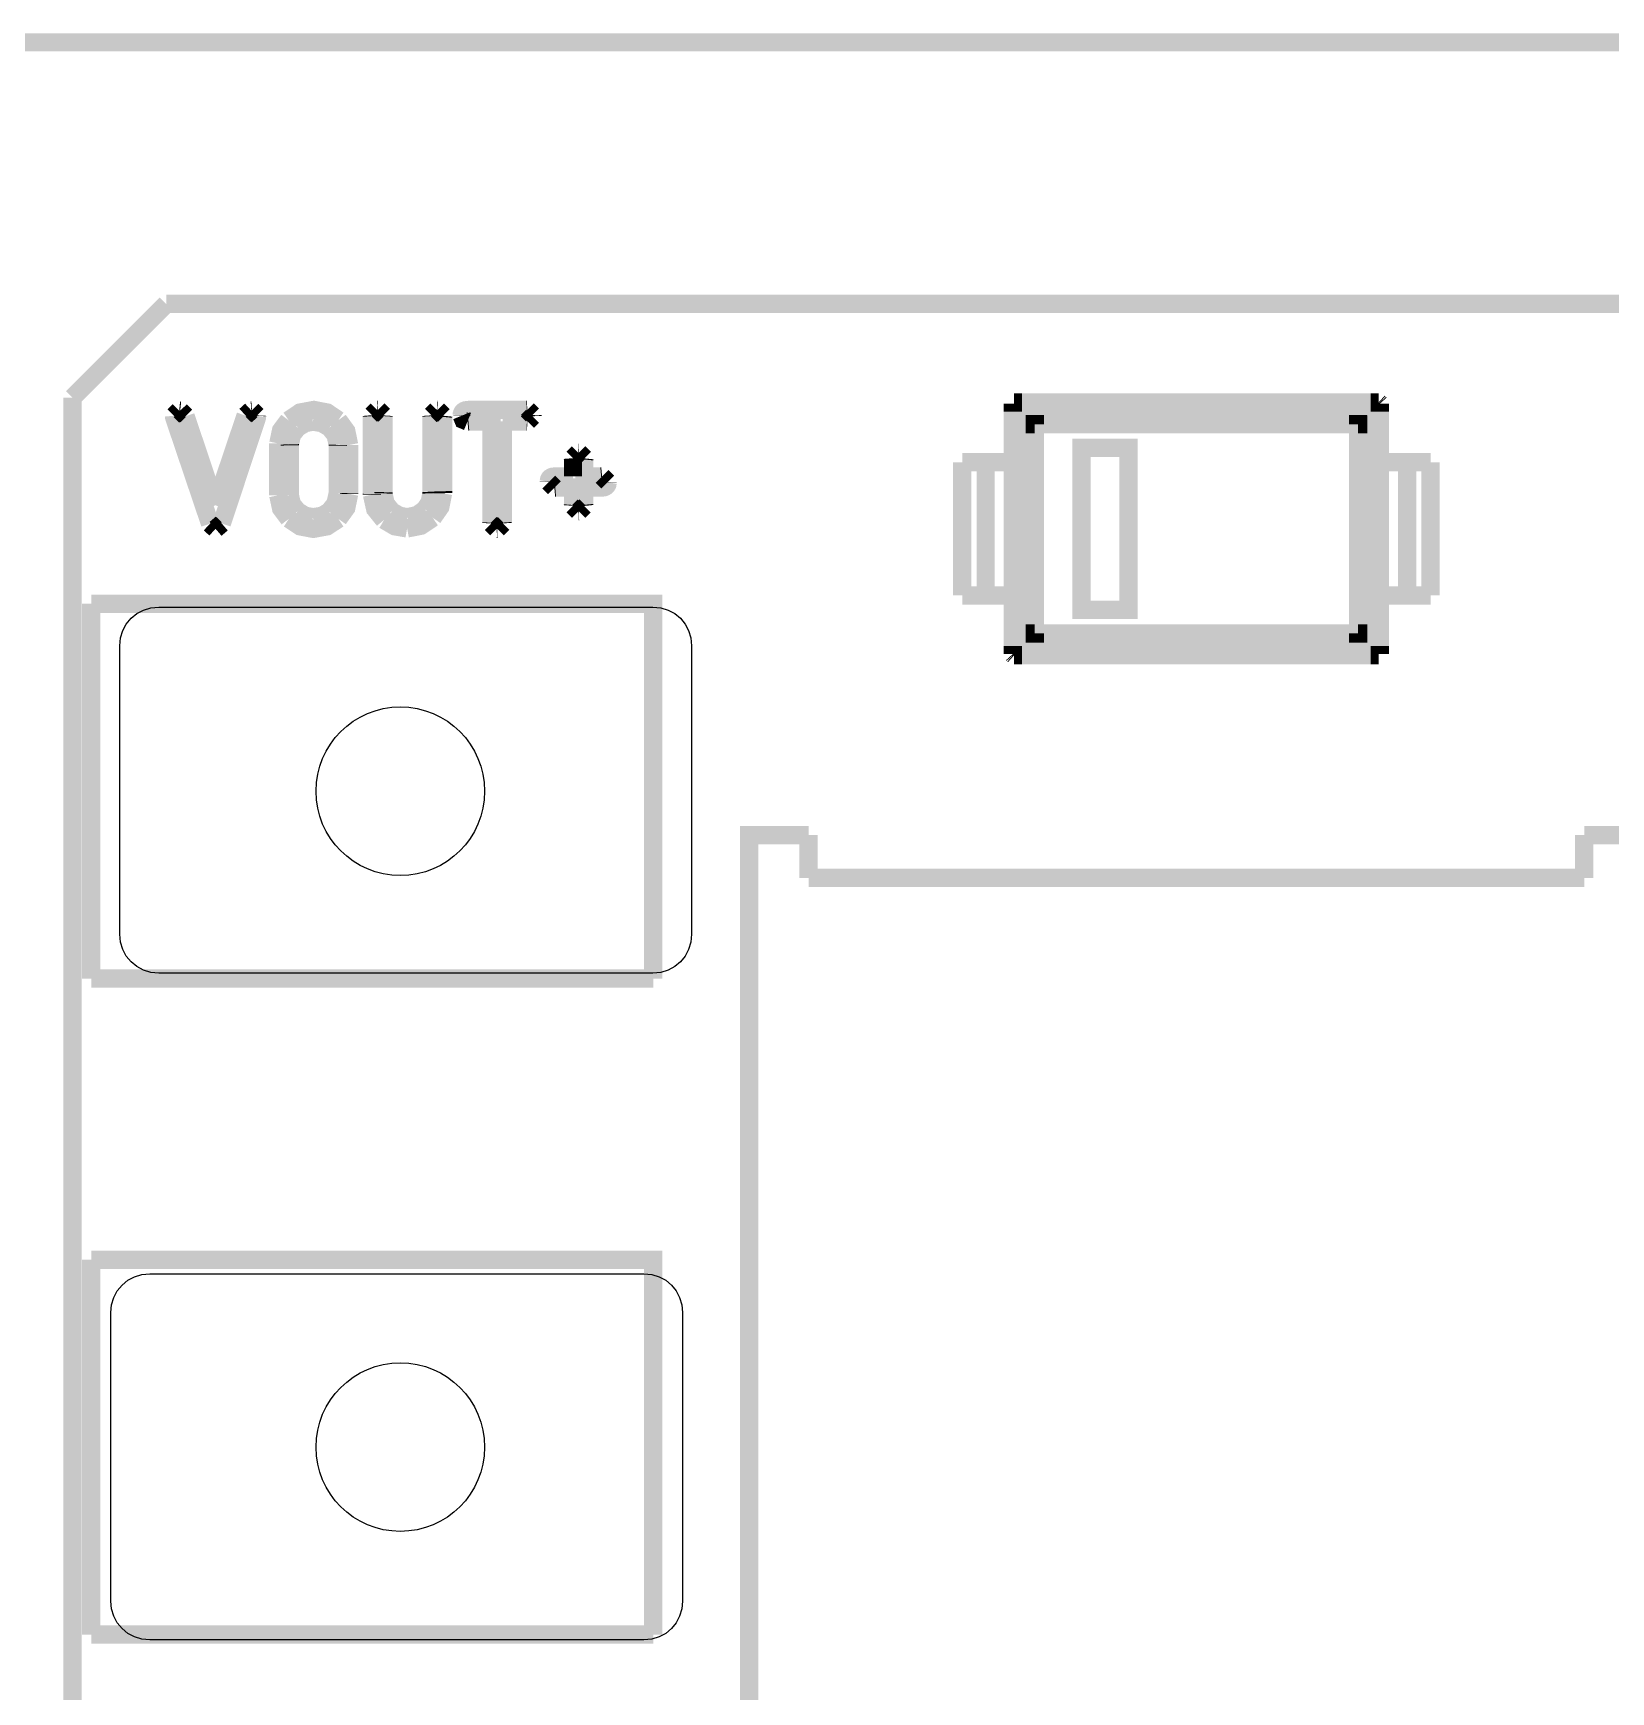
# Model space of a CAD drawing. Header units: inches. Extents: x 15 to 148, y 10 to 111.
# Drawn here: x 129.657 to 130.984, y 103.555 to 104.949 of the extents above; entities that cross this region are included whole.
import ezdxf

# ---------------------------------------------------------------- set-up
doc = ezdxf.new("R2010")
doc.units = ezdxf.units.IN
doc.header["$MEASUREMENT"] = 0
doc.layers.add('BLK_12AWG', color=7, linetype='Continuous')

# ---------------------------------------------------------------- blocks, each defined once
blk = doc.blocks.new('CEGHHMI')
at = {"const_width": 0.008}
for points in [[(116.8256322709622, 102.1278772091128), (124.6606162709622, 102.1278772091128), (124.6606162709622, 106.2617352091128), (116.8256322709622, 106.2617352091128), (116.8256322709622, 102.1278772091128)], [(116.8256322709622, 102.1278772091128), (124.6606162709622, 102.1278772091128), (124.6606162709622, 106.2617352091128), (116.8256322709622, 106.2617352091128), (116.8256322709622, 102.1278772091128)], [(116.8256322709622, 102.1278772091128), (124.6606162709622, 102.1278772091128), (124.6606162709622, 106.2617352091128), (116.8256322709622, 106.2617352091128), (116.8256322709622, 102.1278772091128)], [(117.5103962709622, 106.1474052091128), (117.4694512709622, 106.1064602091128)], [(117.5103962709622, 106.1474052091128), (117.4694512709622, 106.1064602091128)], [(117.5103962709622, 106.1474052091128), (117.4694512709622, 106.1064602091128)], [(118.9434662709622, 106.1474052091128), (117.5103962709622, 106.1474052091128)], [(118.9434662709622, 106.1474052091128), (117.5103962709622, 106.1474052091128)], [(118.9434662709622, 106.1474052091128), (117.5103962709622, 106.1474052091128)], [(117.4694512709622, 106.1064602091128), (117.4694512709622, 105.4759092091128)], [(117.4694512709622, 106.1064602091128), (117.4694512709622, 105.4759092091128)], [(117.4694512709622, 106.1064602091128), (117.4694512709622, 105.4759092091128)], [(117.5138232709622, 106.0985572091128), (117.5160792709622, 106.1008132091128)], [(117.5138232709622, 106.0985572091128), (117.5160792709622, 106.1008132091128)], [(117.5138232709622, 106.0985572091128), (117.5160792709622, 106.1008132091128)], [(117.5165452709622, 106.1007652091128), (117.5160792709622, 106.1008132091128)], [(117.5165452709622, 106.1007652091128), (117.5160792709622, 106.1008132091128)], [(117.5165452709622, 106.1007652091128), (117.5160792709622, 106.1008132091128)], [(117.5188972709622, 106.0983642091128), (117.5165432709622, 106.1007642091128)], [(117.5188972709622, 106.0983642091128), (117.5165432709622, 106.1007642091128)], [(117.5188972709622, 106.0983642091128), (117.5165432709622, 106.1007642091128)], [(117.5451342709622, 106.0986402091128), (117.5476022709622, 106.1009022091128)], [(117.5451342709622, 106.0986402091128), (117.5476022709622, 106.1009022091128)], [(117.5451342709622, 106.0986402091128), (117.5476022709622, 106.1009022091128)], [(117.5476012709622, 106.1009022091128), (117.5479192709622, 106.1009242091128)], [(117.5476012709622, 106.1009022091128), (117.5479192709622, 106.1009242091128)], [(117.5476012709622, 106.1009022091128), (117.5479192709622, 106.1009242091128)], [(117.5501482709622, 106.0986962091128), (117.5479192709622, 106.1009242091128)], [(117.5501482709622, 106.0986962091128), (117.5479192709622, 106.1009242091128)], [(117.5501482709622, 106.0986962091128), (117.5479192709622, 106.1009242091128)], [(117.5639202709622, 106.0965822091128), (117.5689422709622, 106.0999592091128), (117.5749592709622, 106.1010852091128), (117.5807292709622, 106.0999702091128), (117.5856542709622, 106.0966282091128)], [(117.5639202709622, 106.0965822091128), (117.5689422709622, 106.0999592091128), (117.5749592709622, 106.1010852091128), (117.5807292709622, 106.0999702091128), (117.5856542709622, 106.0966282091128)], [(117.5639202709622, 106.0965822091128), (117.5689422709622, 106.0999592091128), (117.5749592709622, 106.1010852091128), (117.5807292709622, 106.0999702091128), (117.5856542709622, 106.0966282091128)], [(117.6003402709622, 106.0987922091128), (117.6026362709622, 106.1010892091128)], [(117.6003402709622, 106.0987922091128), (117.6026362709622, 106.1010892091128)], [(117.6003402709622, 106.0987922091128), (117.6026362709622, 106.1010892091128)], [(117.6027732709622, 106.1010852091128), (117.6026362709622, 106.1010892091128)], [(117.6027732709622, 106.1010852091128), (117.6026362709622, 106.1010892091128)], [(117.6027732709622, 106.1010852091128), (117.6026362709622, 106.1010892091128)], [(117.6027712709622, 106.1010842091128), (117.6030162709622, 106.1010972091128)], [(117.6027712709622, 106.1010842091128), (117.6030162709622, 106.1010972091128)], [(117.6027712709622, 106.1010842091128), (117.6030162709622, 106.1010972091128)], [(117.6053972709622, 106.0987162091128), (117.6030162709622, 106.1010972091128)], [(117.6053972709622, 106.0987162091128), (117.6030162709622, 106.1010972091128)], [(117.6053972709622, 106.0987162091128), (117.6030162709622, 106.1010972091128)], [(117.6263362709622, 106.0987252091128), (117.6287072709622, 106.1010962091128)], [(117.6263362709622, 106.0987252091128), (117.6287072709622, 106.1010962091128)], [(117.6263362709622, 106.0987252091128), (117.6287072709622, 106.1010962091128)], [(117.6289392709622, 106.1010852091128), (117.6287072709622, 106.1010962091128)], [(117.6289392709622, 106.1010852091128), (117.6287072709622, 106.1010962091128)], [(117.6289392709622, 106.1010852091128), (117.6287072709622, 106.1010962091128)], [(117.6289382709622, 106.1010852091128), (117.6289692709622, 106.1010852091128)], [(117.6289382709622, 106.1010852091128), (117.6289692709622, 106.1010852091128)], [(117.6289382709622, 106.1010852091128), (117.6289692709622, 106.1010852091128)], [(117.6314822709622, 106.0985722091128), (117.6289692709622, 106.1010852091128)], [(117.6314822709622, 106.0985722091128), (117.6289692709622, 106.1010852091128)], [(117.6314822709622, 106.0985722091128), (117.6289692709622, 106.1010852091128)], [(117.6396122709622, 106.0987082091128), (117.6396602709622, 106.0992652091128), (117.6398012709622, 106.0997482091128), (117.6400372709622, 106.1001562091128), (117.6403672709622, 106.1004902091128), (117.6407912709622, 106.1007502091128), (117.6413092709622, 106.1009362091128), (117.6426292709622, 106.1010852091128), (117.6680432709622, 106.1010852091128)], [(117.6396122709622, 106.0987082091128), (117.6396602709622, 106.0992652091128), (117.6398012709622, 106.0997482091128), (117.6400372709622, 106.1001562091128), (117.6403672709622, 106.1004902091128), (117.6407912709622, 106.1007502091128), (117.6413092709622, 106.1009362091128), (117.6426292709622, 106.1010852091128), (117.6680432709622, 106.1010852091128)], [(117.6396122709622, 106.0987082091128), (117.6396602709622, 106.0992652091128), (117.6398012709622, 106.0997482091128), (117.6400372709622, 106.1001562091128), (117.6403672709622, 106.1004902091128), (117.6407912709622, 106.1007502091128), (117.6413092709622, 106.1009362091128), (117.6426292709622, 106.1010852091128), (117.6680432709622, 106.1010852091128)], [(117.6680442709622, 106.1010852091128), (117.6683002709622, 106.1010992091128)], [(117.6680442709622, 106.1010852091128), (117.6683002709622, 106.1010992091128)], [(117.6680442709622, 106.1010852091128), (117.6683002709622, 106.1010992091128)], [(117.6705262709622, 106.0988732091128), (117.6683002709622, 106.1010992091128)], [(117.6705262709622, 106.0988732091128), (117.6683002709622, 106.1010992091128)], [(117.6705262709622, 106.0988732091128), (117.6683002709622, 106.1010992091128)], [(117.8805372709622, 106.1038412091128), (117.8805372709622, 106.1003802091128)], [(117.8805372709622, 106.1038412091128), (117.8805372709622, 106.1003802091128)], [(117.8805372709622, 106.1038412091128), (117.8805372709622, 106.1003802091128)], [(117.8805372709622, 106.1003802091128), (117.8805372709622, 106.0782082091128)], [(117.8861142709622, 106.0948042091128), (117.8805372709622, 106.1003802091128)], [(117.8805372709622, 106.1003802091128), (117.8805372709622, 106.0782082091128)], [(117.8861142709622, 106.0948042091128), (117.8805372709622, 106.1003802091128)], [(117.8805372709622, 106.1003802091128), (117.8805372709622, 106.0782082091128)], [(117.8861142709622, 106.0948042091128), (117.8805372709622, 106.1003802091128)], [(117.8845702709622, 106.1044132091128), (117.8811092709622, 106.1044132091128)], [(117.8845702709622, 106.1044132091128), (117.8811092709622, 106.1044132091128)], [(117.8845702709622, 106.1044132091128), (117.8811092709622, 106.1044132091128)], [(117.8845702709622, 106.1044132091128), (118.0370092709622, 106.1044132091128)], [(117.8901462709622, 106.0988372091128), (117.8845702709622, 106.1044132091128)], [(117.8845702709622, 106.1044132091128), (118.0370092709622, 106.1044132091128)], [(117.8901462709622, 106.0988372091128), (117.8845702709622, 106.1044132091128)], [(117.8845702709622, 106.1044132091128), (118.0370092709622, 106.1044132091128)], [(117.8901462709622, 106.0988372091128), (117.8845702709622, 106.1044132091128)], [(118.0370092709622, 106.1044132091128), (118.0314332709622, 106.0988372091128)], [(118.0370092709622, 106.1044132091128), (118.0314332709622, 106.0988372091128)], [(118.0370092709622, 106.1044132091128), (118.0314332709622, 106.0988372091128)], [(118.0354652709622, 106.0948042091128), (118.0410412709622, 106.1003802091128)], [(118.0354652709622, 106.0948042091128), (118.0410412709622, 106.1003802091128)], [(118.0354652709622, 106.0948042091128), (118.0410412709622, 106.1003802091128)], [(118.0404702709622, 106.1044132091128), (118.0370092709622, 106.1044132091128)], [(118.0404702709622, 106.1044132091128), (118.0370092709622, 106.1044132091128)], [(118.0404702709622, 106.1044132091128), (118.0370092709622, 106.1044132091128)], [(118.0407702709622, 106.1041412091128), (118.0404702709622, 106.1044132091128)], [(118.0407702709622, 106.1041412091128), (118.0404702709622, 106.1044132091128)], [(118.0407702709622, 106.1041412091128), (118.0404702709622, 106.1044132091128)], [(118.0407702709622, 106.1041412091128), (118.0410412709622, 106.1038412091128)], [(118.0407702709622, 106.1041412091128), (118.0410412709622, 106.1038412091128)], [(118.0407702709622, 106.1041412091128), (118.0410412709622, 106.1038412091128)], [(118.0410412709622, 106.1038412091128), (118.0410412709622, 106.1003802091128)], [(118.0410412709622, 106.1038412091128), (118.0410412709622, 106.1003802091128)], [(118.0410412709622, 106.1038412091128), (118.0410412709622, 106.1003802091128)], [(118.0410412709622, 106.1003802091128), (118.0410412709622, 106.0782082091128), (118.0410412709622, 106.0200662091128), (118.0410412709622, 105.9978942091128)], [(118.0410412709622, 106.1003802091128), (118.0410412709622, 106.0782082091128), (118.0410412709622, 106.0200662091128), (118.0410412709622, 105.9978942091128)], [(118.0410412709622, 106.1003802091128), (118.0410412709622, 106.0782082091128), (118.0410412709622, 106.0200662091128), (118.0410412709622, 105.9978942091128)], [(117.5138232709622, 106.0985492091128), (117.5138232709622, 106.0985572091128)], [(117.5138232709622, 106.0985492091128), (117.5138232709622, 106.0985572091128)], [(117.5138232709622, 106.0985492091128), (117.5138232709622, 106.0985572091128)], [(117.5295702709622, 106.0514002091128), (117.5140292709622, 106.0974052091128), (117.5138642709622, 106.0980672091128), (117.5138242709622, 106.0985482091128)], [(117.5295702709622, 106.0514002091128), (117.5140292709622, 106.0974052091128), (117.5138642709622, 106.0980672091128), (117.5138242709622, 106.0985482091128)], [(117.5295702709622, 106.0514002091128), (117.5140292709622, 106.0974052091128), (117.5138642709622, 106.0980672091128), (117.5138242709622, 106.0985482091128)], [(117.5188982709622, 106.0983652091128), (117.5319242709622, 106.0594222091128)], [(117.5188982709622, 106.0983652091128), (117.5319242709622, 106.0594222091128)], [(117.5188982709622, 106.0983652091128), (117.5319242709622, 106.0594222091128)], [(117.5319242709622, 106.0594222091128), (117.5451342709622, 106.0986392091128)], [(117.5319242709622, 106.0594222091128), (117.5451342709622, 106.0986392091128)], [(117.5319242709622, 106.0594222091128), (117.5451342709622, 106.0986392091128)], [(117.5501392709622, 106.0985022091128), (117.5500382709622, 106.0976922091128), (117.5498192709622, 106.0969252091128), (117.5347122709622, 106.0514682091128)], [(117.5501392709622, 106.0985022091128), (117.5500382709622, 106.0976922091128), (117.5498192709622, 106.0969252091128), (117.5347122709622, 106.0514682091128)], [(117.5501392709622, 106.0985022091128), (117.5500382709622, 106.0976922091128), (117.5498192709622, 106.0969252091128), (117.5347122709622, 106.0514682091128)], [(117.5501482709622, 106.0986962091128), (117.5501392709622, 106.0985022091128)], [(117.5501482709622, 106.0986962091128), (117.5501392709622, 106.0985022091128)], [(117.5501482709622, 106.0986962091128), (117.5501392709622, 106.0985022091128)], [(117.5594182709622, 106.0864372091128), (117.5606262709622, 106.0921292091128), (117.5639272709622, 106.0965892091128)], [(117.5594182709622, 106.0864372091128), (117.5606262709622, 106.0921292091128), (117.5639272709622, 106.0965892091128)], [(117.5594182709622, 106.0864372091128), (117.5606262709622, 106.0921292091128), (117.5639272709622, 106.0965892091128)], [(117.5644582709622, 106.0860592091128), (117.5653742709622, 106.0901872091128), (117.5678922709622, 106.0933562091128)], [(117.5644582709622, 106.0860592091128), (117.5653742709622, 106.0901872091128), (117.5678922709622, 106.0933562091128)], [(117.5644582709622, 106.0860592091128), (117.5653742709622, 106.0901872091128), (117.5678922709622, 106.0933562091128)], [(117.5745472709622, 106.0960112091128), (117.5711822709622, 106.0953482091128), (117.5678962709622, 106.0933602091128)], [(117.5745472709622, 106.0960112091128), (117.5711822709622, 106.0953482091128), (117.5678962709622, 106.0933602091128)], [(117.5745472709622, 106.0960112091128), (117.5711822709622, 106.0953482091128), (117.5678962709622, 106.0933602091128)], [(117.5818142709622, 106.0934052091128), (117.5783862709622, 106.0953592091128), (117.5745472709622, 106.0960112091128)], [(117.5818142709622, 106.0934052091128), (117.5783862709622, 106.0953592091128), (117.5745472709622, 106.0960112091128)], [(117.5818142709622, 106.0934052091128), (117.5783862709622, 106.0953592091128), (117.5745472709622, 106.0960112091128)], [(117.5854092709622, 106.0858352091128), (117.5844492709622, 106.0901252091128), (117.5818142709622, 106.0934052091128)], [(117.5854092709622, 106.0858352091128), (117.5844492709622, 106.0901252091128), (117.5818142709622, 106.0934052091128)], [(117.5854092709622, 106.0858352091128), (117.5844492709622, 106.0901252091128), (117.5818142709622, 106.0934052091128)], [(117.5903852709622, 106.0857562091128), (117.5891302709622, 106.0918342091128), (117.5856602709622, 106.0966222091128)], [(117.5903852709622, 106.0857562091128), (117.5891302709622, 106.0918342091128), (117.5856602709622, 106.0966222091128)], [(117.5903852709622, 106.0857562091128), (117.5891302709622, 106.0918342091128), (117.5856602709622, 106.0966222091128)], [(117.6003402709622, 106.0987922091128), (117.6003722709622, 106.0984092091128)], [(117.6003402709622, 106.0987922091128), (117.6003722709622, 106.0984092091128)], [(117.6003402709622, 106.0987922091128), (117.6003722709622, 106.0984092091128)], [(117.6003722709622, 106.0644032091128), (117.6003722709622, 106.0984112091128)], [(117.6003722709622, 106.0644032091128), (117.6003722709622, 106.0984112091128)], [(117.6003722709622, 106.0644032091128), (117.6003722709622, 106.0984112091128)], [(117.6053972709622, 106.0987162091128), (117.6053772709622, 106.0984092091128)], [(117.6053972709622, 106.0987162091128), (117.6053772709622, 106.0984092091128)], [(117.6053972709622, 106.0987162091128), (117.6053772709622, 106.0984092091128)], [(117.6053772709622, 106.0984112091128), (117.6053772709622, 106.0651812091128)], [(117.6053772709622, 106.0984112091128), (117.6053772709622, 106.0651812091128)], [(117.6053772709622, 106.0984112091128), (117.6053772709622, 106.0651812091128)], [(117.6263362709622, 106.0987252091128), (117.6263572709622, 106.0984112091128)], [(117.6263362709622, 106.0987252091128), (117.6263572709622, 106.0984112091128)], [(117.6263362709622, 106.0987252091128), (117.6263572709622, 106.0984112091128)], [(117.6263572709622, 106.0653642091128), (117.6263572709622, 106.0984112091128)], [(117.6263572709622, 106.0653642091128), (117.6263572709622, 106.0984112091128)], [(117.6263572709622, 106.0653642091128), (117.6263572709622, 106.0984112091128)], [(117.6314822709622, 106.0985722091128), (117.6314312709622, 106.0980672091128)], [(117.6314822709622, 106.0985722091128), (117.6314312709622, 106.0980672091128)], [(117.6314822709622, 106.0985722091128), (117.6314312709622, 106.0980672091128)], [(117.6314312709622, 106.0980682091128), (117.6314312709622, 106.0655692091128)], [(117.6314312709622, 106.0980682091128), (117.6314312709622, 106.0655692091128)], [(117.6314312709622, 106.0980682091128), (117.6314312709622, 106.0655692091128)], [(117.6396092709622, 106.0985812091128), (117.6396122709622, 106.0987082091128)], [(117.6396092709622, 106.0985812091128), (117.6396122709622, 106.0987082091128)], [(117.6396092709622, 106.0985812091128), (117.6396122709622, 106.0987082091128)], [(117.6396092709622, 106.0985812091128), (117.6403362709622, 106.0967922091128), (117.6421262709622, 106.0960652091128)], [(117.6396092709622, 106.0985812091128), (117.6403362709622, 106.0967922091128), (117.6421262709622, 106.0960652091128)], [(117.6396092709622, 106.0985812091128), (117.6403362709622, 106.0967922091128), (117.6421262709622, 106.0960652091128)], [(117.6425632709622, 106.0961032091128), (117.6421262709622, 106.0960652091128)], [(117.6425632709622, 106.0961032091128), (117.6421262709622, 106.0960652091128)], [(117.6425632709622, 106.0961032091128), (117.6421262709622, 106.0960652091128)], [(117.6525712709622, 106.0517882091128), (117.6525712709622, 106.0961022091128), (117.6425612709622, 106.0961022091128)], [(117.6525712709622, 106.0517882091128), (117.6525712709622, 106.0961022091128), (117.6425612709622, 106.0961022091128)], [(117.6525712709622, 106.0517882091128), (117.6525712709622, 106.0961022091128), (117.6425612709622, 106.0961022091128)], [(117.6575762709622, 106.0961022091128), (117.6575762709622, 106.0518572091128)], [(117.6681122709622, 106.0961022091128), (117.6575762709622, 106.0961022091128)], [(117.6575762709622, 106.0961022091128), (117.6575762709622, 106.0518572091128)], [(117.6681122709622, 106.0961022091128), (117.6575762709622, 106.0961022091128)], [(117.6575762709622, 106.0961022091128), (117.6575762709622, 106.0518572091128)], [(117.6681122709622, 106.0961022091128), (117.6575762709622, 106.0961022091128)], [(117.6681102709622, 106.0961022091128), (117.6683152709622, 106.0960932091128)], [(117.6681102709622, 106.0961022091128), (117.6683152709622, 106.0960932091128)], [(117.6681102709622, 106.0961022091128), (117.6683152709622, 106.0960932091128)], [(117.6705332709622, 106.0983102091128), (117.6683152709622, 106.0960932091128)], [(117.6705332709622, 106.0983102091128), (117.6683152709622, 106.0960932091128)], [(117.6705332709622, 106.0983102091128), (117.6683152709622, 106.0960932091128)], [(117.6705262709622, 106.0988732091128), (117.6705122709622, 106.0986172091128)], [(117.6705262709622, 106.0988732091128), (117.6705122709622, 106.0986172091128)], [(117.6705262709622, 106.0988732091128), (117.6705122709622, 106.0986172091128)], [(117.6705332709622, 106.0983102091128), (117.6705122709622, 106.0986152091128)], [(117.6705332709622, 106.0983102091128), (117.6705122709622, 106.0986152091128)], [(117.6705332709622, 106.0983102091128), (117.6705122709622, 106.0986152091128)], [(117.8861132709622, 106.0948052091128), (117.8873202709622, 106.0976292091128), (117.8901462709622, 106.0988372091128)], [(117.8861132709622, 106.0948052091128), (117.8873202709622, 106.0976292091128), (117.8901462709622, 106.0988372091128)], [(117.8861132709622, 106.0948052091128), (117.8873202709622, 106.0976292091128), (117.8901462709622, 106.0988372091128)], [(117.8861142709622, 106.0948042091128), (117.8861142709622, 106.0034702091128)], [(117.8901462709622, 106.0948042091128), (117.8861142709622, 106.0948042091128)], [(117.8861142709622, 106.0948042091128), (117.8861142709622, 106.0034702091128)], [(117.8901462709622, 106.0948042091128), (117.8861142709622, 106.0948042091128)], [(117.8861142709622, 106.0948042091128), (117.8861142709622, 106.0034702091128)], [(117.8901462709622, 106.0948042091128), (117.8861142709622, 106.0948042091128)], [(118.0314332709622, 106.0988372091128), (117.8901462709622, 106.0988372091128)], [(117.8901462709622, 106.0988372091128), (117.8901462709622, 106.0948042091128)], [(118.0314332709622, 106.0988372091128), (117.8901462709622, 106.0988372091128)], [(117.8901462709622, 106.0988372091128), (117.8901462709622, 106.0948042091128)], [(118.0314332709622, 106.0988372091128), (117.8901462709622, 106.0988372091128)], [(117.8901462709622, 106.0988372091128), (117.8901462709622, 106.0948042091128)], [(117.8901462709622, 106.0034702091128), (117.8901462709622, 106.0948042091128)], [(117.8901462709622, 106.0948042091128), (118.0314332709622, 106.0948042091128), (118.0314332709622, 106.0034702091128)], [(117.8901462709622, 106.0034702091128), (117.8901462709622, 106.0948042091128)], [(117.8901462709622, 106.0948042091128), (118.0314332709622, 106.0948042091128), (118.0314332709622, 106.0034702091128)], [(117.8901462709622, 106.0034702091128), (117.8901462709622, 106.0948042091128)], [(117.8901462709622, 106.0948042091128), (118.0314332709622, 106.0948042091128), (118.0314332709622, 106.0034702091128)], [(118.0314332709622, 106.0948042091128), (118.0314332709622, 106.0988372091128)], [(118.0354652709622, 106.0948052091128), (118.0342582709622, 106.0976292091128), (118.0314332709622, 106.0988372091128)], [(118.0314332709622, 106.0948042091128), (118.0314332709622, 106.0988372091128)], [(118.0354652709622, 106.0948052091128), (118.0342582709622, 106.0976292091128), (118.0314332709622, 106.0988372091128)], [(118.0314332709622, 106.0948042091128), (118.0314332709622, 106.0988372091128)], [(118.0354652709622, 106.0948052091128), (118.0342582709622, 106.0976292091128), (118.0314332709622, 106.0988372091128)], [(118.0354652709622, 106.0948042091128), (118.0314332709622, 106.0948042091128)], [(118.0354652709622, 106.0948042091128), (118.0314332709622, 106.0948042091128)], [(118.0354652709622, 106.0948042091128), (118.0314332709622, 106.0948042091128)], [(118.0354652709622, 106.0034702091128), (118.0354652709622, 106.0948042091128)], [(118.0354652709622, 106.0034702091128), (118.0354652709622, 106.0948042091128)], [(118.0354652709622, 106.0034702091128), (118.0354652709622, 106.0948042091128)], [(117.5594182709622, 106.0638092091128), (117.5594182709622, 106.0864352091128)], [(117.5594182709622, 106.0638092091128), (117.5594182709622, 106.0864352091128)], [(117.5594182709622, 106.0638092091128), (117.5594182709622, 106.0864352091128)], [(117.5644582709622, 106.0860592091128), (117.5644682709622, 106.0856132091128)], [(117.5644582709622, 106.0860592091128), (117.5644682709622, 106.0856132091128)], [(117.5644582709622, 106.0860592091128), (117.5644682709622, 106.0856132091128)], [(117.5644682709622, 106.0856122091128), (117.5644682709622, 106.0636502091128)], [(117.5644682709622, 106.0856122091128), (117.5644682709622, 106.0636502091128)], [(117.5644682709622, 106.0856122091128), (117.5644682709622, 106.0636502091128)], [(117.5854092709622, 106.0858352091128), (117.5854032709622, 106.0854772091128)], [(117.5854092709622, 106.0858352091128), (117.5854032709622, 106.0854772091128)], [(117.5854092709622, 106.0858352091128), (117.5854032709622, 106.0854772091128)], [(117.5854032709622, 106.0646322091128), (117.5854032709622, 106.0854752091128)], [(117.5854032709622, 106.0646322091128), (117.5854032709622, 106.0854752091128)], [(117.5854032709622, 106.0646322091128), (117.5854032709622, 106.0854752091128)], [(117.5903852709622, 106.0857562091128), (117.5903852709622, 106.0857302091128)], [(117.5903852709622, 106.0857562091128), (117.5903852709622, 106.0857302091128)], [(117.5903852709622, 106.0857562091128), (117.5903852709622, 106.0857302091128)], [(117.5903852709622, 106.0857262091128), (117.5903852709622, 106.0647692091128)], [(117.5903852709622, 106.0857262091128), (117.5903852709622, 106.0647692091128)], [(117.5903852709622, 106.0857262091128), (117.5903852709622, 106.0647692091128)], [(117.6882182709622, 106.0800112091128), (117.6906032709622, 106.0823962091128)], [(117.6882182709622, 106.0800112091128), (117.6906032709622, 106.0823962091128)], [(117.6882182709622, 106.0800112091128), (117.6906032709622, 106.0823962091128)], [(117.6882182709622, 106.0800112091128), (117.6882462709622, 106.0796462091128)], [(117.6882182709622, 106.0800112091128), (117.6882462709622, 106.0796462091128)], [(117.6882182709622, 106.0800112091128), (117.6882462709622, 106.0796462091128)], [(117.6882462709622, 106.0720372091128), (117.6882462709622, 106.0796472091128)], [(117.6882462709622, 106.0720372091128), (117.6882462709622, 106.0796472091128)], [(117.6882462709622, 106.0720372091128), (117.6882462709622, 106.0796472091128)], [(117.6907822709622, 106.0823902091128), (117.6906032709622, 106.0823962091128)], [(117.6907822709622, 106.0823902091128), (117.6906032709622, 106.0823962091128)], [(117.6907822709622, 106.0823902091128), (117.6906032709622, 106.0823962091128)], [(117.6907832709622, 106.0823902091128), (117.6908052709622, 106.0823902091128)], [(117.6907832709622, 106.0823902091128), (117.6908052709622, 106.0823902091128)], [(117.6907832709622, 106.0823902091128), (117.6908052709622, 106.0823902091128)], [(117.6932562709622, 106.0799382091128), (117.6908052709622, 106.0823902091128)], [(117.6932562709622, 106.0799382091128), (117.6908052709622, 106.0823902091128)], [(117.6932562709622, 106.0799382091128), (117.6908052709622, 106.0823902091128)], [(117.6932562709622, 106.0799382091128), (117.6932052709622, 106.0794412091128)], [(117.6932562709622, 106.0799382091128), (117.6932052709622, 106.0794412091128)], [(117.6932562709622, 106.0799382091128), (117.6932052709622, 106.0794412091128)], [(117.6932052709622, 106.0794422091128), (117.6932052709622, 106.0720142091128), (117.7005422709622, 106.0720142091128)], [(117.6932052709622, 106.0794422091128), (117.6932052709622, 106.0720142091128), (117.7005422709622, 106.0720142091128)], [(117.6932052709622, 106.0794422091128), (117.6932052709622, 106.0720142091128), (117.7005422709622, 106.0720142091128)], [(117.8584272709622, 106.0782082091128), (117.8584272709622, 106.0200662091128)], [(117.8686632709622, 106.0782082091128), (117.8584272709622, 106.0782082091128)], [(117.8584272709622, 106.0782082091128), (117.8584272709622, 106.0200662091128)], [(117.8686632709622, 106.0782082091128), (117.8584272709622, 106.0782082091128)], [(117.8584272709622, 106.0782082091128), (117.8584272709622, 106.0200662091128)], [(117.8686632709622, 106.0782082091128), (117.8584272709622, 106.0782082091128)], [(117.8686632709622, 106.0782082091128), (117.8805372709622, 106.0782082091128)], [(117.8686632709622, 106.0200662091128), (117.8686632709622, 106.0782082091128)], [(117.8686632709622, 106.0782082091128), (117.8805372709622, 106.0782082091128)], [(117.8686632709622, 106.0200662091128), (117.8686632709622, 106.0782082091128)], [(117.8686632709622, 106.0782082091128), (117.8805372709622, 106.0782082091128)], [(117.8686632709622, 106.0200662091128), (117.8686632709622, 106.0782082091128)], [(117.8805372709622, 106.0782082091128), (117.8805372709622, 106.0200662091128)], [(117.8805372709622, 106.0782082091128), (117.8805372709622, 106.0200662091128)], [(117.8805372709622, 106.0782082091128), (117.8805372709622, 106.0200662091128)], [(117.9106182709622, 106.0137062091128), (117.9310912709622, 106.0137062091128), (117.9310912709622, 106.0845682091128), (117.9106182709622, 106.0845682091128), (117.9106182709622, 106.0137062091128)], [(117.9106182709622, 106.0137062091128), (117.9310912709622, 106.0137062091128), (117.9310912709622, 106.0845682091128), (117.9106182709622, 106.0845682091128), (117.9106182709622, 106.0137062091128)], [(117.9106182709622, 106.0137062091128), (117.9310912709622, 106.0137062091128), (117.9310912709622, 106.0845682091128), (117.9106182709622, 106.0845682091128), (117.9106182709622, 106.0137062091128)], [(118.0410412709622, 106.0782082091128), (118.0529152709622, 106.0782082091128)], [(118.0410412709622, 106.0782082091128), (118.0529152709622, 106.0782082091128)], [(118.0410412709622, 106.0782082091128), (118.0529152709622, 106.0782082091128)], [(118.0529152709622, 106.0782082091128), (118.0631512709622, 106.0782082091128)], [(118.0529152709622, 106.0782082091128), (118.0529152709622, 106.0200662091128)], [(118.0529152709622, 106.0782082091128), (118.0631512709622, 106.0782082091128)], [(118.0529152709622, 106.0782082091128), (118.0529152709622, 106.0200662091128)], [(118.0529152709622, 106.0782082091128), (118.0631512709622, 106.0782082091128)], [(118.0529152709622, 106.0782082091128), (118.0529152709622, 106.0200662091128)], [(118.0631512709622, 106.0200662091128), (118.0631512709622, 106.0782082091128)], [(118.0631512709622, 106.0200662091128), (118.0631512709622, 106.0782082091128)], [(118.0631512709622, 106.0200662091128), (118.0631512709622, 106.0782082091128)], [(117.6776422709622, 106.0696832091128), (117.6778262709622, 106.0707132091128), (117.6780562709622, 106.0711172091128), (117.6783792709622, 106.0714482091128), (117.6787942709622, 106.0717062091128), (117.6793002709622, 106.0718902091128), (117.6805902709622, 106.0720372091128), (117.6882462709622, 106.0720372091128)], [(117.6776422709622, 106.0696832091128), (117.6778262709622, 106.0707132091128), (117.6780562709622, 106.0711172091128), (117.6783792709622, 106.0714482091128), (117.6787942709622, 106.0717062091128), (117.6793002709622, 106.0718902091128), (117.6805902709622, 106.0720372091128), (117.6882462709622, 106.0720372091128)], [(117.6776422709622, 106.0696832091128), (117.6778262709622, 106.0707132091128), (117.6780562709622, 106.0711172091128), (117.6783792709622, 106.0714482091128), (117.6787942709622, 106.0717062091128), (117.6793002709622, 106.0718902091128), (117.6805902709622, 106.0720372091128), (117.6882462709622, 106.0720372091128)], [(117.7005402709622, 106.0720142091128), (117.7009772709622, 106.0720532091128)], [(117.7005402709622, 106.0720142091128), (117.7009772709622, 106.0720532091128)], [(117.7005402709622, 106.0720142091128), (117.7009772709622, 106.0720532091128)], [(117.7034232709622, 106.0696072091128), (117.7009772709622, 106.0720532091128)], [(117.7034232709622, 106.0696072091128), (117.7009772709622, 106.0720532091128)], [(117.7034232709622, 106.0696072091128), (117.7009772709622, 106.0720532091128)], [(117.5594182709622, 106.0638192091128), (117.5606512709622, 106.0580242091128), (117.5640532709622, 106.0535062091128)], [(117.5594182709622, 106.0638192091128), (117.5606512709622, 106.0580242091128), (117.5640532709622, 106.0535062091128)], [(117.5594182709622, 106.0638192091128), (117.5606512709622, 106.0580242091128), (117.5640532709622, 106.0535062091128)], [(117.5644682709622, 106.0636532091128), (117.5654292709622, 106.0597822091128), (117.5679002709622, 106.0568592091128)], [(117.5644682709622, 106.0636532091128), (117.5654292709622, 106.0597822091128), (117.5679002709622, 106.0568592091128)], [(117.5644682709622, 106.0636532091128), (117.5654292709622, 106.0597822091128), (117.5679002709622, 106.0568592091128)], [(117.5854032709622, 106.0646332091128), (117.5843812709622, 106.0601132091128), (117.5816052709622, 106.0566532091128)], [(117.5854032709622, 106.0646332091128), (117.5843812709622, 106.0601132091128), (117.5816052709622, 106.0566532091128)], [(117.5854032709622, 106.0646332091128), (117.5843812709622, 106.0601132091128), (117.5816052709622, 106.0566532091128)], [(117.5903882709622, 106.0644442091128), (117.5891372709622, 106.0583302091128), (117.5856762709622, 106.0535012091128)], [(117.5903882709622, 106.0644442091128), (117.5891372709622, 106.0583302091128), (117.5856762709622, 106.0535012091128)], [(117.5903882709622, 106.0644442091128), (117.5891372709622, 106.0583302091128), (117.5856762709622, 106.0535012091128)], [(117.5903882709622, 106.0644442091128), (117.5903852709622, 106.0647592091128)], [(117.5903882709622, 106.0644442091128), (117.5903852709622, 106.0647592091128)], [(117.5903882709622, 106.0644442091128), (117.5903852709622, 106.0647592091128)], [(117.6003692709622, 106.0641012091128), (117.6003722709622, 106.0644002091128)], [(117.6003692709622, 106.0641012091128), (117.6003722709622, 106.0644002091128)], [(117.6003692709622, 106.0641012091128), (117.6003722709622, 106.0644002091128)], [(117.6003692709622, 106.0641012091128), (117.6017812709622, 106.0578172091128), (117.6056542709622, 106.0530202091128)], [(117.6003692709622, 106.0641012091128), (117.6017812709622, 106.0578172091128), (117.6056542709622, 106.0530202091128)], [(117.6003692709622, 106.0641012091128), (117.6017812709622, 106.0578172091128), (117.6056542709622, 106.0530202091128)], [(117.6053622709622, 106.0646222091128), (117.6053772709622, 106.0651732091128)], [(117.6053622709622, 106.0646222091128), (117.6053772709622, 106.0651732091128)], [(117.6053622709622, 106.0646222091128), (117.6053772709622, 106.0651732091128)], [(117.6053622709622, 106.0646222091128), (117.6063522709622, 106.0601682091128), (117.6090732709622, 106.0567532091128)], [(117.6053622709622, 106.0646222091128), (117.6063522709622, 106.0601682091128), (117.6090732709622, 106.0567532091128)], [(117.6053622709622, 106.0646222091128), (117.6063522709622, 106.0601682091128), (117.6090732709622, 106.0567532091128)], [(117.6263812709622, 106.0646752091128), (117.6256302709622, 106.0607762091128), (117.6235442709622, 106.0576372091128)], [(117.6263812709622, 106.0646752091128), (117.6256302709622, 106.0607762091128), (117.6235442709622, 106.0576372091128)], [(117.6263812709622, 106.0646752091128), (117.6256302709622, 106.0607762091128), (117.6235442709622, 106.0576372091128)], [(117.6263812709622, 106.0646752091128), (117.6263572709622, 106.0653652091128)], [(117.6263812709622, 106.0646752091128), (117.6263572709622, 106.0653652091128)], [(117.6263812709622, 106.0646752091128), (117.6263572709622, 106.0653652091128)], [(117.6314562709622, 106.0647032091128), (117.6302602709622, 106.0587302091128), (117.6269482709622, 106.0539792091128)], [(117.6314562709622, 106.0647032091128), (117.6302602709622, 106.0587302091128), (117.6269482709622, 106.0539792091128)], [(117.6314562709622, 106.0647032091128), (117.6302602709622, 106.0587302091128), (117.6269482709622, 106.0539792091128)], [(117.6314562709622, 106.0647032091128), (117.6314312709622, 106.0655672091128)], [(117.6314562709622, 106.0647032091128), (117.6314312709622, 106.0655672091128)], [(117.6314562709622, 106.0647032091128), (117.6314312709622, 106.0655672091128)], [(117.6776392709622, 106.0695642091128), (117.6776422709622, 106.0696842091128)], [(117.6776392709622, 106.0695642091128), (117.6776422709622, 106.0696842091128)], [(117.6776392709622, 106.0695642091128), (117.6776422709622, 106.0696842091128)], [(117.6776392709622, 106.0695642091128), (117.6800942709622, 106.0671092091128)], [(117.6776392709622, 106.0695642091128), (117.6800942709622, 106.0671092091128)], [(117.6776392709622, 106.0695642091128), (117.6800942709622, 106.0671092091128)], [(117.6805202709622, 106.0671462091128), (117.6800942709622, 106.0671092091128)], [(117.6805202709622, 106.0671462091128), (117.6800942709622, 106.0671092091128)], [(117.6805202709622, 106.0671462091128), (117.6800942709622, 106.0671092091128)], [(117.6882462709622, 106.0595592091128), (117.6882462709622, 106.0671462091128), (117.6805222709622, 106.0671462091128)], [(117.6882462709622, 106.0595592091128), (117.6882462709622, 106.0671462091128), (117.6805222709622, 106.0671462091128)], [(117.6882462709622, 106.0595592091128), (117.6882462709622, 106.0671462091128), (117.6805222709622, 106.0671462091128)], [(117.7034212709622, 106.0695002091128), (117.7032372709622, 106.0684702091128), (117.7030072709622, 106.0680662091128), (117.7026842709622, 106.0677352091128), (117.7022702709622, 106.0674772091128), (117.7017632709622, 106.0672932091128), (117.7004732709622, 106.0671462091128), (117.6931142709622, 106.0671462091128), (117.6931142709622, 106.0596272091128)], [(117.7034212709622, 106.0695002091128), (117.7032372709622, 106.0684702091128), (117.7030072709622, 106.0680662091128), (117.7026842709622, 106.0677352091128), (117.7022702709622, 106.0674772091128), (117.7017632709622, 106.0672932091128), (117.7004732709622, 106.0671462091128), (117.6931142709622, 106.0671462091128), (117.6931142709622, 106.0596272091128)], [(117.7034212709622, 106.0695002091128), (117.7032372709622, 106.0684702091128), (117.7030072709622, 106.0680662091128), (117.7026842709622, 106.0677352091128), (117.7022702709622, 106.0674772091128), (117.7017632709622, 106.0672932091128), (117.7004732709622, 106.0671462091128), (117.6931142709622, 106.0671462091128), (117.6931142709622, 106.0596272091128)], [(117.7034232709622, 106.0696072091128), (117.7034212709622, 106.0695002091128)], [(117.7034232709622, 106.0696072091128), (117.7034212709622, 106.0695002091128)], [(117.7034232709622, 106.0696072091128), (117.7034212709622, 106.0695002091128)], [(117.5678962709622, 106.0568622091128), (117.5710502709622, 106.0548742091128), (117.5745702709622, 106.0542112091128)], [(117.5678962709622, 106.0568622091128), (117.5710502709622, 106.0548742091128), (117.5745702709622, 106.0542112091128)], [(117.5678962709622, 106.0568622091128), (117.5710502709622, 106.0548742091128), (117.5745702709622, 106.0542112091128)], [(117.5745702709622, 106.0542112091128), (117.5784892709622, 106.0548222091128), (117.5816092709622, 106.0566562091128)], [(117.5745702709622, 106.0542112091128), (117.5784892709622, 106.0548222091128), (117.5816092709622, 106.0566562091128)], [(117.5745702709622, 106.0542112091128), (117.5784892709622, 106.0548222091128), (117.5816092709622, 106.0566562091128)], [(117.6090792709622, 106.0567482091128), (117.6123942709622, 106.0548452091128), (117.6157992709622, 106.0542112091128)], [(117.6090792709622, 106.0567482091128), (117.6123942709622, 106.0548452091128), (117.6157992709622, 106.0542112091128)], [(117.6090792709622, 106.0567482091128), (117.6123942709622, 106.0548452091128), (117.6157992709622, 106.0542112091128)], [(117.6235502709622, 106.0576432091128), (117.6201432709622, 106.0551382091128), (117.6158042709622, 106.0542112091128)], [(117.6235502709622, 106.0576432091128), (117.6201432709622, 106.0551382091128), (117.6158042709622, 106.0542112091128)], [(117.6235502709622, 106.0576432091128), (117.6201432709622, 106.0551382091128), (117.6158042709622, 106.0542112091128)], [(117.6882182709622, 106.0591922091128), (117.6882462709622, 106.0595602091128)], [(117.6882182709622, 106.0591922091128), (117.6882462709622, 106.0595602091128)], [(117.6882182709622, 106.0591922091128), (117.6882462709622, 106.0595602091128)], [(117.6882182709622, 106.0591922091128), (117.6906242709622, 106.0567862091128)], [(117.6882182709622, 106.0591922091128), (117.6906242709622, 106.0567862091128)], [(117.6882182709622, 106.0591922091128), (117.6906242709622, 106.0567862091128)], [(117.6908042709622, 106.0567932091128), (117.6906242709622, 106.0567862091128)], [(117.6908042709622, 106.0567932091128), (117.6906242709622, 106.0567862091128)], [(117.6908042709622, 106.0567932091128), (117.6906242709622, 106.0567862091128)], [(117.6908062709622, 106.0567932091128), (117.6908142709622, 106.0567932091128)], [(117.6908062709622, 106.0567932091128), (117.6908142709622, 106.0567932091128)], [(117.6908062709622, 106.0567932091128), (117.6908142709622, 106.0567932091128)], [(117.6931642709622, 106.0591432091128), (117.6908142709622, 106.0567932091128)], [(117.6931642709622, 106.0591432091128), (117.6908142709622, 106.0567932091128)], [(117.6931642709622, 106.0591432091128), (117.6908142709622, 106.0567932091128)], [(117.6931642709622, 106.0591432091128), (117.6931142709622, 106.0596282091128)], [(117.6931642709622, 106.0591432091128), (117.6931142709622, 106.0596282091128)], [(117.6931642709622, 106.0591432091128), (117.6931142709622, 106.0596282091128)], [(117.5295702709622, 106.0514012091128), (117.5319932709622, 106.0491372091128)], [(117.5295702709622, 106.0514012091128), (117.5319932709622, 106.0491372091128)], [(117.5295702709622, 106.0514012091128), (117.5319932709622, 106.0491372091128)], [(117.5347122709622, 106.0514682091128), (117.5319932709622, 106.0491372091128)], [(117.5347122709622, 106.0514682091128), (117.5319932709622, 106.0491372091128)], [(117.5347122709622, 106.0514682091128), (117.5319932709622, 106.0491372091128)], [(117.5856772709622, 106.0535022091128), (117.5806952709622, 106.0502282091128), (117.5747072709622, 106.0491372091128), (117.5689942709622, 106.0502282091128), (117.5640572709622, 106.0535022091128)], [(117.5856772709622, 106.0535022091128), (117.5806952709622, 106.0502282091128), (117.5747072709622, 106.0491372091128), (117.5689942709622, 106.0502282091128), (117.5640572709622, 106.0535022091128)], [(117.5856772709622, 106.0535022091128), (117.5806952709622, 106.0502282091128), (117.5747072709622, 106.0491372091128), (117.5689942709622, 106.0502282091128), (117.5640572709622, 106.0535022091128)], [(117.6157302709622, 106.0493202091128), (117.6103882709622, 106.0502462091128), (117.6056512709622, 106.0530222091128)], [(117.6157302709622, 106.0493202091128), (117.6103882709622, 106.0502462091128), (117.6056512709622, 106.0530222091128)], [(117.6157302709622, 106.0493202091128), (117.6103882709622, 106.0502462091128), (117.6056512709622, 106.0530222091128)], [(117.6269512709622, 106.0539822091128), (117.6217122709622, 106.0504852091128), (117.6157302709622, 106.0493202091128)], [(117.6269512709622, 106.0539822091128), (117.6217122709622, 106.0504852091128), (117.6157302709622, 106.0493202091128)], [(117.6269512709622, 106.0539822091128), (117.6217122709622, 106.0504852091128), (117.6157302709622, 106.0493202091128)], [(117.6525482709622, 106.0514592091128), (117.6525712709622, 106.0517872091128)], [(117.6525482709622, 106.0514592091128), (117.6525712709622, 106.0517872091128)], [(117.6525482709622, 106.0514592091128), (117.6525712709622, 106.0517872091128)], [(117.6525482709622, 106.0514592091128), (117.6548792709622, 106.0491282091128)], [(117.6525482709622, 106.0514592091128), (117.6548792709622, 106.0491282091128)], [(117.6525482709622, 106.0514592091128), (117.6548792709622, 106.0491282091128)], [(117.6550862709622, 106.0491372091128), (117.6548792709622, 106.0491282091128)], [(117.6550862709622, 106.0491372091128), (117.6548792709622, 106.0491282091128)], [(117.6550862709622, 106.0491372091128), (117.6548792709622, 106.0491282091128)], [(117.6550852709622, 106.0491372091128), (117.6552492709622, 106.0491312091128)], [(117.6550852709622, 106.0491372091128), (117.6552492709622, 106.0491312091128)], [(117.6550852709622, 106.0491372091128), (117.6552492709622, 106.0491312091128)], [(117.6576052709622, 106.0514872091128), (117.6552492709622, 106.0491312091128)], [(117.6576052709622, 106.0514872091128), (117.6552492709622, 106.0491312091128)], [(117.6576052709622, 106.0514872091128), (117.6552492709622, 106.0491312091128)], [(117.6576052709622, 106.0514872091128), (117.6575762709622, 106.0518552091128)], [(117.6576052709622, 106.0514872091128), (117.6575762709622, 106.0518552091128)], [(117.6576052709622, 106.0514872091128), (117.6575762709622, 106.0518552091128)], [(117.8584272709622, 106.0200662091128), (117.8686632709622, 106.0200662091128)], [(117.8584272709622, 106.0200662091128), (117.8686632709622, 106.0200662091128)], [(117.8584272709622, 106.0200662091128), (117.8686632709622, 106.0200662091128)], [(117.8805372709622, 106.0200662091128), (117.8686632709622, 106.0200662091128)], [(117.8805372709622, 106.0200662091128), (117.8686632709622, 106.0200662091128)], [(117.8805372709622, 106.0200662091128), (117.8686632709622, 106.0200662091128)], [(117.8805372709622, 106.0200662091128), (117.8805372709622, 105.9978942091128)], [(117.8805372709622, 106.0200662091128), (117.8805372709622, 105.9978942091128)], [(117.8805372709622, 106.0200662091128), (117.8805372709622, 105.9978942091128)], [(118.0529152709622, 106.0200662091128), (118.0410412709622, 106.0200662091128)], [(118.0529152709622, 106.0200662091128), (118.0410412709622, 106.0200662091128)], [(118.0529152709622, 106.0200662091128), (118.0410412709622, 106.0200662091128)], [(118.0529152709622, 106.0200662091128), (118.0631512709622, 106.0200662091128)], [(118.0529152709622, 106.0200662091128), (118.0631512709622, 106.0200662091128)], [(118.0529152709622, 106.0200662091128), (118.0631512709622, 106.0200662091128)], [(117.4776402709622, 106.0163812091128), (117.4776402709622, 105.8526022091128)], [(117.4776402709622, 106.0163812091128), (117.7233092709622, 106.0163812091128), (117.7233092709622, 105.8526022091128)], [(117.4776402709622, 106.0163812091128), (117.4776402709622, 105.8526022091128)], [(117.4776402709622, 106.0163812091128), (117.7233092709622, 106.0163812091128), (117.7233092709622, 105.8526022091128)], [(117.4776402709622, 106.0163812091128), (117.4776402709622, 105.8526022091128)], [(117.4776402709622, 106.0163812091128), (117.7233092709622, 106.0163812091128), (117.7233092709622, 105.8526022091128)], [(117.8805372709622, 105.9978942091128), (117.8861142709622, 106.0034702091128)], [(117.8805372709622, 105.9978942091128), (117.8861142709622, 106.0034702091128)], [(117.8805372709622, 105.9978942091128), (117.8861142709622, 106.0034702091128)], [(117.8805372709622, 105.9978942091128), (117.8805372709622, 105.9944332091128)], [(117.8805372709622, 105.9978942091128), (117.8805372709622, 105.9944332091128)], [(117.8805372709622, 105.9978942091128), (117.8805372709622, 105.9944332091128)], [(117.8901462709622, 105.9994382091128), (117.8845702709622, 105.9938612091128)], [(117.8901462709622, 105.9994382091128), (117.8845702709622, 105.9938612091128)], [(117.8901462709622, 105.9994382091128), (117.8845702709622, 105.9938612091128)], [(117.8861132709622, 106.0034702091128), (117.8873202709622, 106.0006452091128), (117.8901462709622, 105.9994372091128)], [(117.8861132709622, 106.0034702091128), (117.8873202709622, 106.0006452091128), (117.8901462709622, 105.9994372091128)], [(117.8861132709622, 106.0034702091128), (117.8873202709622, 106.0006452091128), (117.8901462709622, 105.9994372091128)], [(117.8861142709622, 106.0034702091128), (117.8901462709622, 106.0034702091128)], [(117.8861142709622, 106.0034702091128), (117.8901462709622, 106.0034702091128)], [(117.8861142709622, 106.0034702091128), (117.8901462709622, 106.0034702091128)], [(118.0314332709622, 106.0034702091128), (117.8901462709622, 106.0034702091128)], [(117.8901462709622, 106.0034702091128), (117.8901462709622, 105.9994382091128)], [(118.0314332709622, 106.0034702091128), (117.8901462709622, 106.0034702091128)], [(117.8901462709622, 106.0034702091128), (117.8901462709622, 105.9994382091128)], [(118.0314332709622, 106.0034702091128), (117.8901462709622, 106.0034702091128)], [(117.8901462709622, 106.0034702091128), (117.8901462709622, 105.9994382091128)], [(117.8901462709622, 105.9994382091128), (118.0314332709622, 105.9994382091128)], [(117.8901462709622, 105.9994382091128), (118.0314332709622, 105.9994382091128)], [(117.8901462709622, 105.9994382091128), (118.0314332709622, 105.9994382091128)], [(118.0314332709622, 105.9994382091128), (118.0314332709622, 106.0034702091128)], [(118.0314332709622, 106.0034702091128), (118.0354652709622, 106.0034702091128)], [(118.0354652709622, 106.0034702091128), (118.0342582709622, 106.0006452091128), (118.0314332709622, 105.9994372091128)], [(118.0314332709622, 105.9994382091128), (118.0314332709622, 106.0034702091128)], [(118.0314332709622, 106.0034702091128), (118.0354652709622, 106.0034702091128)], [(118.0354652709622, 106.0034702091128), (118.0342582709622, 106.0006452091128), (118.0314332709622, 105.9994372091128)], [(118.0314332709622, 105.9994382091128), (118.0314332709622, 106.0034702091128)], [(118.0314332709622, 106.0034702091128), (118.0354652709622, 106.0034702091128)], [(118.0354652709622, 106.0034702091128), (118.0342582709622, 106.0006452091128), (118.0314332709622, 105.9994372091128)], [(118.0370092709622, 105.9938612091128), (118.0314332709622, 105.9994382091128)], [(118.0370092709622, 105.9938612091128), (118.0314332709622, 105.9994382091128)], [(118.0370092709622, 105.9938612091128), (118.0314332709622, 105.9994382091128)], [(118.0410412709622, 105.9978942091128), (118.0354652709622, 106.0034702091128)], [(118.0410412709622, 105.9978942091128), (118.0354652709622, 106.0034702091128)], [(118.0410412709622, 105.9978942091128), (118.0354652709622, 106.0034702091128)], [(118.0410412709622, 105.9978942091128), (118.0410412709622, 105.9944332091128)], [(118.0410412709622, 105.9978942091128), (118.0410412709622, 105.9944332091128)], [(118.0410412709622, 105.9978942091128), (118.0410412709622, 105.9944332091128)], [(117.8808092709622, 105.9941332091128), (117.8805372709622, 105.9944332091128)], [(117.8808092709622, 105.9941332091128), (117.8805372709622, 105.9944332091128)], [(117.8808092709622, 105.9941332091128), (117.8805372709622, 105.9944332091128)], [(117.8808092709622, 105.9941332091128), (117.8811092709622, 105.9938622091128)], [(117.8808092709622, 105.9941332091128), (117.8811092709622, 105.9938622091128)], [(117.8808092709622, 105.9941332091128), (117.8811092709622, 105.9938622091128)], [(117.8811092709622, 105.9938612091128), (117.8845702709622, 105.9938612091128)], [(117.8811092709622, 105.9938612091128), (117.8845702709622, 105.9938612091128)], [(117.8811092709622, 105.9938612091128), (117.8845702709622, 105.9938612091128)], [(117.8845702709622, 105.9938612091128), (118.0370092709622, 105.9938612091128)], [(117.8845702709622, 105.9938612091128), (118.0370092709622, 105.9938612091128)], [(117.8845702709622, 105.9938612091128), (118.0370092709622, 105.9938612091128)], [(118.0370092709622, 105.9938612091128), (118.0404702709622, 105.9938612091128)], [(118.0370092709622, 105.9938612091128), (118.0404702709622, 105.9938612091128)], [(118.0370092709622, 105.9938612091128), (118.0404702709622, 105.9938612091128)], [(118.1303092709622, 105.9153462091128), (118.1563092709622, 105.9153462091128), (118.1563092709622, 105.5055862091128), (117.7652692709622, 105.5055862091128), (117.7652692709622, 105.9153462091128), (117.7912692709622, 105.9153462091128)], [(118.1303092709622, 105.9153462091128), (118.1563092709622, 105.9153462091128), (118.1563092709622, 105.5055862091128), (117.7652692709622, 105.5055862091128), (117.7652692709622, 105.9153462091128), (117.7912692709622, 105.9153462091128)], [(118.1303092709622, 105.9153462091128), (118.1563092709622, 105.9153462091128), (118.1563092709622, 105.5055862091128), (117.7652692709622, 105.5055862091128), (117.7652692709622, 105.9153462091128), (117.7912692709622, 105.9153462091128)], [(117.7912692709622, 105.8966262091128), (117.7912692709622, 105.9153462091128)], [(117.7912692709622, 105.8966262091128), (117.7912692709622, 105.9153462091128)], [(117.7912692709622, 105.8966262091128), (117.7912692709622, 105.9153462091128)], [(118.1303092709622, 105.9153462091128), (118.1303092709622, 105.8966262091128)], [(118.1303092709622, 105.9153462091128), (118.1303092709622, 105.8966262091128)], [(118.1303092709622, 105.9153462091128), (118.1303092709622, 105.8966262091128)], [(117.7912692709622, 105.8966262091128), (118.1303092709622, 105.8966262091128)], [(117.7912692709622, 105.8966262091128), (118.1303092709622, 105.8966262091128)], [(117.7912692709622, 105.8966262091128), (118.1303092709622, 105.8966262091128)], [(117.4776402709622, 105.8526022091128), (117.7233092709622, 105.8526022091128)], [(117.4776402709622, 105.8526022091128), (117.7233092709622, 105.8526022091128)], [(117.4776402709622, 105.8526022091128), (117.7233092709622, 105.8526022091128)], [(117.4776402709622, 105.7297672091128), (117.4776402709622, 105.5659872091128)], [(117.4776402709622, 105.7297672091128), (117.7233092709622, 105.7297672091128), (117.7233092709622, 105.5659872091128)], [(117.4776402709622, 105.7297672091128), (117.4776402709622, 105.5659872091128)], [(117.4776402709622, 105.7297672091128), (117.7233092709622, 105.7297672091128), (117.7233092709622, 105.5659872091128)], [(117.4776402709622, 105.7297672091128), (117.4776402709622, 105.5659872091128)], [(117.4776402709622, 105.7297672091128), (117.7233092709622, 105.7297672091128), (117.7233092709622, 105.5659872091128)], [(117.4776402709622, 105.5659872091128), (117.7233092709622, 105.5659872091128)], [(117.4776402709622, 105.5659872091128), (117.7233092709622, 105.5659872091128)], [(117.4776402709622, 105.5659872091128), (117.7233092709622, 105.5659872091128)]]:
    blk.add_lwpolyline(points, dxfattribs=at)
for points in [[(117.5071202709622, 106.0149642091128), (117.7231202709622, 106.0149642091128), (117.7265962709622, 106.0146262091128), (117.7298102709622, 106.0136522091128), (117.7327012709622, 106.0121062091128), (117.7352062709622, 106.0100502091128), (117.7372622709622, 106.0075452091128), (117.7388092709622, 106.0046542091128), (117.7397822709622, 106.0014402091128), (117.7401202709622, 105.9979642091128), (117.7401202709622, 105.8719642091128), (117.7397822709622, 105.8684882091128), (117.7388092709622, 105.8652742091128), (117.7372622709622, 105.8623832091128), (117.7352062709622, 105.8598782091128), (117.7327012709622, 105.8578212091128), (117.7298102709622, 105.8562752091128), (117.7265962709622, 105.8553022091128), (117.7231202709622, 105.8549642091128), (117.5071202709622, 105.8549642091128), (117.5036442709622, 105.8553022091128), (117.5004302709622, 105.8562752091128), (117.4975392709622, 105.8578212091128), (117.4950342709622, 105.8598782091128), (117.4929772709622, 105.8623832091128), (117.4914312709622, 105.8652742091128), (117.4904582709622, 105.8684882091128), (117.4901202709622, 105.8719642091128), (117.4901202709622, 105.9979642091128), (117.4904582709622, 106.0014402091128), (117.4914312709622, 106.0046542091128), (117.4929772709622, 106.0075452091128), (117.4950342709622, 106.0100502091128), (117.4975392709622, 106.0121062091128), (117.5004302709622, 106.0136522091128), (117.5036442709622, 106.0146262091128), (117.5071202709622, 106.0149642091128)], [(117.5031832709622, 105.7236252091128), (117.7191832709622, 105.7236252091128), (117.7226592709622, 105.7232872091128), (117.7258732709622, 105.7223142091128), (117.7287642709622, 105.7207682091128), (117.7312692709622, 105.7187112091128), (117.7333252709622, 105.7162062091128), (117.7348722709622, 105.7133152091128), (117.7358452709622, 105.7101012091128), (117.7361832709622, 105.7066252091128), (117.7361832709622, 105.5806252091128), (117.7358452709622, 105.5771492091128), (117.7348722709622, 105.5739352091128), (117.7333252709622, 105.5710442091128), (117.7312692709622, 105.5685392091128), (117.7287642709622, 105.5664832091128), (117.7258732709622, 105.5649372091128), (117.7226592709622, 105.5639632091128), (117.7191832709622, 105.5636252091128), (117.5031832709622, 105.5636252091128), (117.4997072709622, 105.5639632091128), (117.4964932709622, 105.5649372091128), (117.4936022709622, 105.5664832091128), (117.4910972709622, 105.5685392091128), (117.4890402709622, 105.5710442091128), (117.4874942709622, 105.5739352091128), (117.4865212709622, 105.5771492091128), (117.4861832709622, 105.5806252091128), (117.4861832709622, 105.7066252091128), (117.4865212709622, 105.7101012091128), (117.4874942709622, 105.7133152091128), (117.4890402709622, 105.7162062091128), (117.4910972709622, 105.7187112091128), (117.4936022709622, 105.7207682091128), (117.4964932709622, 105.7223142091128), (117.4997072709622, 105.7232872091128), (117.5031832709622, 105.7236252091128)]]:
    blk.add_lwpolyline(points, close=True)
for centre in [(117.6127582709622, 105.9344912091128), (117.6127582709622, 105.9344912091128), (117.6127582709622, 105.9344912091128), (117.6127582709622, 105.6478772091128), (117.6127582709622, 105.6478772091128), (117.6127582709622, 105.6478772091128)]:
    blk.add_circle(centre, 0.03685)

msp = doc.modelspace()

# ---------------------------------------------------------------- block references
at = {"layer": 'BLK_12AWG', "xscale": 1.92375, "yscale": 1.92375, "zscale": 1.92375}
msp.add_blockref('CEGHHMI', (-96.29147135997835, -99.47948265004621), dxfattribs=at)

doc.saveas('drawing.dxf')
